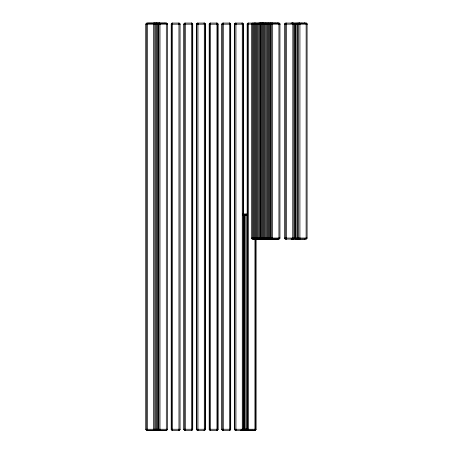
<?xml version="1.0" encoding="UTF-8"?>
<svg xmlns="http://www.w3.org/2000/svg" width="453" height="453" viewBox="0 0 453 453"><rect width="100%" height="100%" fill="white"/><g stroke="black" fill="none" stroke-linecap="round" stroke-linejoin="round"><path stroke-width="0.68" d="M145.894 24.151L145.894 429.263L167.412 429.251L167.412 24.162L145.894 24.207A1.133 1.133 0 0 1 147.021 23.075L166.279 23.075A1.133 1.133 0 0 1 167.412 24.207L167.412 24.156M147.327 23.454L147.327 429.976M153.658 23.516L153.658 429.976M153.641 23.177L153.629 23.086A1.133 1.133 0 0 1 154.75 24.207L154.75 429.218A1.133 1.133 0 0 1 153.618 430.35L153.669 429.218M160.39 23.352A1.133 1.121 -90 0 0 159.654 23.075L159.677 23.086A1.133 1.133 0 0 0 158.55 24.207L158.55 429.218A1.133 1.133 0 0 0 159.683 430.35L159.683 430.35A1.133 1.121 -90 0 0 160.345 430.112M159.988 23.516L159.983 429.976M166.319 23.516L166.313 429.976M171.211 24.151L171.211 429.263L180.068 429.251L180.068 24.162L171.211 24.207A1.133 1.133 0 0 1 172.344 23.075L178.941 23.075A1.133 1.133 0 0 1 180.068 24.207L180.068 24.156M172.65 23.516L172.644 429.976M178.986 24.207L178.963 23.256L178.975 429.976M183.873 24.151L183.873 429.263L192.729 429.251L192.729 24.162L183.873 24.207A1.133 1.133 0 0 1 185 23.075L191.596 23.075A1.133 1.133 0 0 1 192.729 24.207L192.729 24.156M185.305 23.454L185.305 429.976M191.636 23.454L191.636 429.976M196.534 24.151L196.528 429.263L205.39 429.251L205.39 24.162L196.528 24.207A1.133 1.133 0 0 1 197.661 23.075L204.258 23.075A1.133 1.133 0 0 1 205.39 24.207L205.39 24.156M197.961 23.454L197.961 429.976M204.292 23.454L204.292 429.976M209.19 24.151L209.19 429.263L218.046 429.251L218.046 24.162L209.19 24.207A1.133 1.133 0 0 1 210.322 23.075L216.919 23.075A1.133 1.133 0 0 1 218.046 24.207L218.046 24.156M210.622 23.454L210.622 429.976M216.953 23.454L216.953 429.976M221.851 24.151L221.851 429.263L230.707 429.251L230.707 24.162L221.851 24.207A1.133 1.133 0 0 1 222.978 23.075L229.575 23.075A1.133 1.133 0 0 1 230.707 24.207L230.707 24.156M223.284 23.454L223.284 429.976M229.614 23.454L229.614 429.976M234.507 24.151L234.507 429.263L243.369 429.251L243.369 24.162L234.507 24.207A1.133 1.133 0 0 1 235.639 23.075L242.236 23.075A1.133 1.133 0 0 1 243.369 24.207L243.369 24.156M235.951 23.692L235.939 429.976M242.27 23.454L242.27 429.976M252.548 239.082L278.833 239.156A1.133 1.121 -90 0 0 279.954 238.029L279.954 24.151L247.168 24.162L247.168 429.263L256.024 429.251L256.024 238.669M248.601 23.454L248.601 429.976M254.943 238.669L254.931 429.976M147.338 429.218L147.321 430.033M152.644 23.352A1.133 1.121 -90 0 1 153.38 23.075A1.133 1.133 0 0 1 154.484 24.207L154.496 23.42M160 429.218L159.983 430.033M166.325 429.218L166.325 429.699M172.655 429.218L172.65 429.699M178.986 429.218L178.98 429.699M185.317 429.218L185.311 429.699M191.647 429.218L191.63 430.033M197.978 429.218L197.961 430.033M204.303 429.218L204.292 430.033M210.634 429.218L210.622 430.033M216.964 429.218L216.953 430.033M223.295 429.218L223.278 430.033M229.626 429.218L229.609 430.033M235.956 429.218L235.939 430.033M242.281 429.218L242.27 430.033M248.612 429.218L248.601 430.033M279.954 238.029L251.483 238.08L251.483 24.207A1.133 1.121 -90 0 1 252.598 23.075L252.553 23.137M254.943 429.218L254.931 430.033M260.668 238.029L260.605 238.924L260.628 23.454M271.63 239.099L271.658 239.144A1.133 1.121 -90 0 1 270.56 238.029L270.56 24.207A1.133 1.121 -90 0 1 271.681 23.075L271.63 23.137M272.717 238.029L272.655 238.924L272.678 23.454M307.089 238.029L284.461 238.08L284.461 24.151L307.094 24.179L307.089 238.029A1.133 1.11 -90 0 1 305.979 239.156L285.526 239.082M286.619 238.029L286.539 238.991L286.579 23.454M293.855 24.162L293.855 24.207A1.133 1.121 90 0 0 292.734 23.075L292.734 23.075A1.133 1.121 -90 0 1 293.855 24.207L293.855 238.029A1.133 1.121 -90 0 1 292.734 239.156L292.853 23.454M167.406 429.274L167.412 429.218A1.133 1.133 0 0 1 166.279 430.35L147.021 430.35A1.133 1.133 0 0 1 145.889 429.218L145.894 429.268M180.068 429.274L180.068 429.218A1.133 1.133 0 0 1 178.941 430.35L172.344 430.35A1.133 1.133 0 0 1 171.211 429.218L171.211 429.268M192.729 429.274L192.729 429.218A1.133 1.133 0 0 1 191.596 430.35L185 430.35A1.133 1.133 0 0 1 183.867 429.218L183.873 429.268M205.385 429.274L205.39 429.218A1.133 1.133 0 0 1 204.258 430.35L197.661 430.35A1.133 1.133 0 0 1 196.528 429.218L196.528 429.268M218.046 429.274L218.046 429.218A1.133 1.133 0 0 1 216.919 430.35L210.322 430.35A1.133 1.133 0 0 1 209.19 429.218L209.19 429.268M230.707 429.274L230.707 429.218A1.133 1.133 0 0 1 229.575 430.35L222.978 430.35A1.133 1.133 0 0 1 221.845 429.218L221.851 429.268M243.363 429.274L243.369 429.218A1.133 1.133 0 0 1 242.236 430.35L235.639 430.35A1.133 1.133 0 0 1 234.507 429.218L234.507 429.268M244.818 429.065L244.762 429.818L244.762 214.49M254.309 23.137L254.359 23.075A1.133 1.121 -90 0 0 253.238 24.207L253.238 238.029A1.133 1.121 -90 0 0 254.359 239.156L254.303 239.082M256.064 23.137L256.092 23.086A1.133 1.121 -90 0 0 254.999 24.207L254.999 238.029A1.133 1.121 -90 0 0 256.115 239.156L256.058 239.082M257.825 23.137L257.853 23.086A1.133 1.121 -90 0 0 256.755 24.207L256.755 238.029A1.133 1.121 -90 0 0 257.876 239.156L257.825 239.099M256.024 429.274L256.024 429.218A1.133 1.133 0 0 1 254.897 430.35L248.301 430.35A1.133 1.133 0 0 1 247.168 429.218L247.168 429.268M259.592 23.114L259.609 23.086A1.133 1.121 -90 0 0 258.51 24.207L258.51 238.029A1.133 1.121 -90 0 0 259.631 239.156L259.592 239.122M261.341 23.137L261.37 23.086A1.133 1.121 -90 0 0 260.271 24.207L260.271 238.029A1.133 1.121 -90 0 0 261.392 239.156L261.336 239.082M263.097 23.137L263.148 23.075A1.133 1.121 -90 0 0 262.027 24.207L262.027 238.029A1.133 1.121 -90 0 0 263.148 239.156L263.091 239.082M264.858 23.137L264.909 23.075A1.133 1.121 -90 0 0 263.788 24.207L263.788 238.029A1.133 1.121 -90 0 0 264.909 239.156L264.852 239.082M266.613 23.137L266.641 23.086A1.133 1.121 -90 0 0 265.543 24.207L265.543 238.029A1.133 1.121 -90 0 0 266.664 239.156L266.607 239.082M268.374 23.137L268.403 23.086A1.133 1.121 -90 0 0 267.304 24.207L267.304 238.029A1.133 1.121 -90 0 0 268.419 239.156L268.374 239.099M270.141 23.114L270.158 23.086A1.133 1.121 -90 0 0 269.059 24.207L269.059 238.029A1.133 1.121 -90 0 0 270.181 239.156L270.141 239.122M296.658 23.103L296.709 23.075A1.133 1.11 -90 0 0 295.599 24.207L295.599 238.029A1.133 1.11 -90 0 0 296.709 239.156L296.675 239.144M295.673 238.029L295.588 238.924L295.616 23.454M298.465 23.097L298.476 23.086A1.133 1.11 -90 0 0 297.4 24.207L297.4 238.029A1.133 1.11 -90 0 0 298.51 239.156L298.465 239.139M299.994 238.029L299.909 238.924L299.931 23.42M306.217 238.08L306.115 238.924L306.143 23.454M245.786 430.146L245.82 430.186A1.133 1.11 -90 0 1 244.745 429.065L244.745 215.243A1.133 1.11 -90 0 1 245.854 214.11L245.809 214.133M247.168 24.151L247.168 24.207A1.133 1.133 0 0 1 248.301 23.075L278.833 23.075L278.946 23.392L278.935 238.895L279.008 238.08M154.479 24.173L154.603 23.075A1.133 1.121 90 0 1 155.724 24.207L155.724 429.218A1.133 1.121 -90 0 1 154.603 430.35L154.552 430.288M279.954 24.207L279.954 24.207A1.133 1.121 -90 0 0 278.833 23.075A1.133 1.121 90 0 1 279.954 24.207L279.96 24.162M284.461 24.156L284.461 24.207A1.133 1.121 -90 0 1 285.583 23.075L305.979 23.075L306.2 24.207M305.979 23.075A1.133 1.11 90 0 1 307.089 24.207L307.089 24.207A1.133 1.11 -90 0 0 305.979 23.075L306.126 23.352M251.483 238.029L251.483 238.029A1.133 1.121 -90 0 0 252.598 239.156M284.461 238.029L284.461 238.029A1.133 1.121 -90 0 0 285.583 239.156M154.496 430.005L154.484 429.218A1.133 1.133 0 0 1 154.207 429.959M167.14 429.218L167.14 429.218A1.133 1.133 0 0 1 166.931 429.88M179.801 429.218L179.801 429.218A1.133 1.133 0 0 1 179.614 429.84M166.319 429.874L166.313 430.033M184.139 24.207L184.139 429.218M172.65 429.874L172.644 430.033M178.98 429.874L178.975 430.033M185.305 429.874L185.3 430.033M154.484 429.218L154.501 430.061M156.24 430.288L156.268 430.339A1.133 1.121 -90 0 0 157.406 429.218L157.406 24.207A1.133 1.121 -90 0 0 156.285 23.075L156.24 23.137M244.818 215.243L244.592 214.11A1.133 1.11 -90 0 0 243.482 215.243L243.493 429.07A1.133 1.11 -90 0 0 244.592 430.197L244.762 429.818L244.626 430.186M242.853 215.243L247.338 215.243L247.112 214.11A1.133 1.11 -90 0 0 246.002 215.243L246.013 429.07A1.133 1.11 -90 0 0 247.112 430.197L247.276 214.462M157.831 23.766L157.972 23.075A1.133 1.121 -90 0 1 159.003 23.766M253.618 238.544L253.578 238.895L253.623 238.499M255.379 238.544L255.339 238.895L255.379 238.499M257.134 238.544L257.094 238.895L257.14 238.499M258.895 238.544L258.856 238.895L258.895 238.499M265.922 238.544L265.871 238.969L265.928 238.499M267.683 238.544L267.644 238.895L267.683 238.499M269.439 238.544L269.399 238.895L269.444 238.499M157.837 23.737L157.91 23.177M165.991 23.177L166.013 23.075A1.133 1.133 0 0 1 166.749 23.352M178.652 23.177L178.669 23.075A1.133 1.133 0 0 1 179.411 23.352M147.304 430.288L147.299 430.339A1.133 1.133 0 0 1 146.16 429.218L146.16 24.207A1.133 1.133 0 0 1 147.293 23.075L147.327 23.516M191.313 23.177L191.33 23.075A1.133 1.133 0 0 1 192.072 23.352M159.966 430.288L159.954 430.339A1.133 1.133 0 0 1 158.816 429.218L158.822 24.207A1.133 1.133 0 0 1 159.949 23.075L159.971 23.177M203.969 23.177L203.992 23.075A1.133 1.133 0 0 1 205.124 24.207L205.118 429.218A1.133 1.133 0 0 1 203.992 430.35L203.975 430.288M172.627 430.288L172.616 430.339A1.133 1.133 0 0 1 171.477 429.218L171.477 24.207A1.133 1.133 0 0 1 172.61 23.075L172.627 23.177M216.63 23.177L216.647 23.075A1.133 1.133 0 0 1 217.78 24.207L217.78 429.218A1.133 1.133 0 0 1 216.647 430.35L216.636 430.288M185.283 430.288L185.271 430.35A1.133 1.133 0 0 1 184.139 429.218M229.292 23.177L229.309 23.075A1.133 1.133 0 0 1 230.441 24.207L230.441 429.218A1.133 1.133 0 0 1 229.309 430.35L229.292 430.288M197.944 430.288L197.933 430.339A1.133 1.133 0 0 1 196.795 429.218L196.8 24.207A1.133 1.133 0 0 1 197.927 23.075L197.978 24.207M241.947 23.177L241.97 23.075A1.133 1.133 0 0 1 243.102 24.207L243.097 429.218A1.133 1.133 0 0 1 241.97 430.35L241.953 430.288M210.605 430.288L210.594 430.339A1.133 1.133 0 0 1 209.456 429.218L209.456 24.207A1.133 1.133 0 0 1 210.588 23.075L210.628 23.584M254.609 23.177L254.626 23.075A1.133 1.133 0 0 1 255.367 23.352L255.384 23.766M223.261 430.288L223.255 430.339A1.133 1.133 0 0 1 222.117 429.218L222.117 24.207A1.133 1.133 0 0 1 223.25 23.075L223.278 23.392M235.922 430.288L235.911 430.339A1.133 1.133 0 0 1 234.773 429.218L234.779 24.207A1.133 1.133 0 0 1 235.905 23.075L235.956 24.207M248.584 430.288L248.572 430.339A1.133 1.133 0 0 1 247.434 429.218L247.434 24.207A1.133 1.133 0 0 1 248.567 23.075L248.612 24.207M298.17 238.544L298.114 238.895L298.176 238.499M156.177 23.42L156.138 24.207L156.189 23.363M159.558 23.335L159.558 23.352A1.133 1.121 -90 0 0 158.816 23.075L158.856 23.12M160.56 23.177L160.521 23.086A1.133 1.121 -90 0 1 161.234 23.352L161.342 23.075A1.133 1.121 -90 0 1 162.078 23.352M162.248 23.177L162.185 23.075A1.133 1.121 -90 0 1 162.921 23.352L163.029 23.075A1.133 1.121 -90 0 1 163.76 23.352M163.929 23.177L163.89 23.086A1.133 1.121 -90 0 1 164.603 23.352L164.671 23.114M265.096 23.177L265.028 23.075A1.133 1.121 -90 0 1 265.764 23.352L265.905 23.075A1.133 1.121 -90 0 1 266.641 23.352M266.851 23.177L266.806 23.086A1.133 1.121 -90 0 1 267.519 23.352L267.666 23.075A1.133 1.121 -90 0 1 268.397 23.352M275.639 23.177L275.577 23.075A1.133 1.121 -90 0 1 276.307 23.352L276.455 23.075A1.133 1.121 -90 0 1 277.185 23.352M164.615 23.352L164.711 23.075A1.133 1.121 -90 0 1 165.447 23.352M150.94 430.14L150.94 430.112A1.133 1.121 -90 0 0 151.693 430.35L151.653 430.316M261.29 23.352L261.29 23.335A1.133 1.121 90 0 0 260.634 23.075L260.668 24.207M267.564 23.352L267.689 23.766M243.159 214.501L243.329 214.11A1.133 1.11 -90 0 0 243.018 214.161M245.679 214.501L245.702 214.399M246.851 214.501L247.021 214.11A1.133 1.11 -90 0 1 247.621 214.292M243.176 214.428L243.301 214.127M246.862 214.428L246.987 214.127M266.557 238.946A1.133 1.121 -90 0 1 265.905 239.156L265.815 238.946M148.261 23.177L148.324 23.075A1.133 1.121 -90 0 0 147.587 23.352M155 23.177L155.062 23.075A1.133 1.121 -90 0 0 154.326 23.352L154.32 23.352M156.687 23.177L156.749 23.075A1.133 1.121 -90 0 0 156.013 23.352L156.002 23.352M149.207 430.305L149.167 430.35A1.133 1.121 -90 0 1 148.482 430.112M152.576 430.305L152.559 430.339A1.133 1.121 -90 0 1 151.851 430.112M155.487 430.305L155.464 430.339A1.133 1.121 -90 0 0 156.568 429.218L156.568 24.207A1.133 1.121 -90 0 0 155.447 23.075L155.543 23.335M157.633 430.305L157.593 430.35A1.133 1.121 -90 0 1 156.908 430.112M160.543 430.305L160.521 430.339A1.133 1.121 -90 0 0 161.183 430.112M163.912 430.305L163.89 430.339A1.133 1.121 -90 0 0 164.552 430.112M258.799 239.11L258.754 239.156A1.133 1.121 -90 0 1 257.632 238.029L257.632 24.207A1.133 1.121 -90 0 1 258.754 23.075L258.873 23.075A1.133 1.121 -90 0 1 259.609 23.352M262.389 23.454L262.429 24.207L262.349 23.114M269.342 239.11L269.303 239.156A1.133 1.121 -90 0 1 268.182 238.029L268.182 24.207A1.133 1.121 -90 0 1 269.303 23.075L269.422 23.075A1.133 1.121 -90 0 1 270.158 23.352M271.137 23.12L271.183 23.075A1.133 1.121 -90 0 1 271.913 23.352M274.631 23.177L274.694 23.075A1.133 1.121 -90 0 1 275.43 23.352M277.893 23.177L277.955 23.075A1.133 1.121 -90 0 1 278.691 23.352M158.391 23.126L158.431 23.075A1.133 1.121 -90 0 0 157.701 23.352L157.689 23.352M155.957 430.288L155.928 430.339A1.133 1.121 -90 0 1 155.22 430.112M253.533 239.099L253.504 239.144A1.133 1.121 -90 0 1 252.361 238.029L252.366 24.202A1.133 1.121 -90 0 1 253.482 23.075L253.623 23.766M255.288 239.099L255.26 239.144A1.133 1.121 -90 0 1 254.116 238.029L254.127 24.202A1.133 1.121 -90 0 1 255.237 23.075L255.305 23.177M261.285 238.946A1.133 1.121 -90 0 1 260.634 239.156L260.532 239.144A1.133 1.121 -90 0 1 259.393 238.029L259.399 24.202A1.133 1.121 -90 0 1 260.509 23.075L260.56 23.137M262.349 239.122L262.429 238.068L262.27 239.156A1.133 1.121 -90 0 1 261.149 238.029L261.16 24.202A1.133 1.121 -90 0 1 262.27 23.075L262.372 23.352M263.323 239.099L263.272 239.156A1.133 1.121 -90 0 0 263.923 238.946M265.079 239.099L265.028 239.156A1.133 1.121 -90 0 0 265.679 238.946M266.834 239.099L266.806 239.144A1.133 1.121 -90 0 0 267.44 238.946M268.335 238.98L268.329 238.946A1.133 1.121 -90 0 1 267.666 239.156L267.564 239.144A1.133 1.121 -90 0 1 266.421 238.029L266.432 24.202A1.133 1.121 -90 0 1 267.542 23.075L267.644 23.352M268.595 239.099L268.567 239.144A1.133 1.121 -90 0 0 269.195 238.946M271.834 238.946A1.133 1.121 -90 0 1 271.183 239.156L271.081 239.144A1.133 1.121 -90 0 1 269.937 238.029L269.948 24.202A1.133 1.121 -90 0 1 271.058 23.075L271.126 23.177M273.867 239.099L273.839 239.144A1.133 1.121 -90 0 0 274.467 238.946M275.628 239.099L275.577 239.156A1.133 1.121 -90 0 0 276.228 238.946M277.383 239.099L277.355 239.144A1.133 1.121 -90 0 0 277.983 238.946M286.511 239.099L286.483 239.144A1.133 1.121 -90 0 1 285.339 238.029L285.35 24.202A1.133 1.121 -90 0 1 286.46 23.075L286.619 24.207M149.966 23.126L150.005 23.075A1.133 1.121 -90 0 0 149.275 23.352L149.264 23.352M158.856 430.305L158.833 430.339A1.133 1.121 -90 0 0 159.501 430.112M291.811 23.126L291.857 23.075A1.133 1.121 -90 0 1 292.587 23.352M261.557 239.11L261.534 239.144A1.133 1.121 -90 0 0 262.162 238.946M272.106 239.11L272.083 239.144A1.133 1.121 -90 0 0 272.712 238.946M151.653 23.12L151.693 23.075A1.133 1.121 -90 0 0 150.957 23.352L150.951 23.352M154.263 430.305L154.241 430.339A1.133 1.121 -90 0 1 153.533 430.112M257.044 239.11L257.021 239.144A1.133 1.121 -90 0 1 255.877 238.029L255.883 24.202A1.133 1.121 -90 0 1 256.998 23.075L257.14 23.766M259.801 239.11L259.779 239.144A1.133 1.121 -90 0 0 260.407 238.946M270.345 239.11L270.322 239.144A1.133 1.121 -90 0 0 270.951 238.946M272.604 239.11L272.581 239.144A1.133 1.121 -90 0 1 271.443 238.029L271.449 24.202A1.133 1.121 -90 0 1 272.559 23.075L272.717 24.207M292.78 239.11L292.91 238.08M150.894 430.305L150.849 430.35A1.133 1.121 -90 0 1 150.164 430.112M159.32 430.305L159.275 430.35A1.133 1.121 -90 0 1 158.59 430.112M162.225 430.305L162.185 430.35A1.133 1.121 -90 0 0 162.87 430.112M262.315 239.11L262.389 239.156A1.133 1.121 -90 0 0 263.046 238.946L263.063 238.98M157.168 430.316L157.151 430.339A1.133 1.121 -90 0 0 158.25 429.218L158.25 24.207A1.133 1.121 -90 0 0 157.129 23.075L157.168 23.114M165.594 430.316L165.577 430.339A1.133 1.121 -90 0 0 166.24 430.112M272.899 23.114L272.938 23.075A1.133 1.121 -90 0 1 273.674 23.352M262.349 23.12L262.389 23.075A1.133 1.121 90 0 1 263.108 23.335A1.133 1.121 -90 0 0 262.389 23.075M291.624 23.097L291.67 23.075A1.133 1.11 -90 0 0 290.939 23.352M294.15 23.097L294.19 23.075A1.133 1.11 -90 0 0 293.312 23.516M297.836 23.097L297.876 23.075A1.133 1.11 -90 0 1 298.601 23.352M300.356 23.097L300.396 23.075A1.133 1.11 -90 0 1 301.12 23.352M302.876 23.097L302.915 23.075A1.133 1.11 -90 0 1 303.646 23.352M304.676 23.097L304.716 23.075A1.133 1.11 -90 0 1 305.441 23.352M292.961 239.144L292.927 239.156A1.133 1.11 -90 0 1 292.281 238.946M295.481 239.144L295.447 239.156A1.133 1.11 -90 0 1 294.342 238.029L294.342 24.207A1.133 1.11 -90 0 1 295.447 23.075L295.673 24.207M298 239.144L298 239.144A1.133 1.11 -90 0 1 296.862 238.029L296.874 24.207A1.133 1.11 -90 0 1 297.966 23.075L298 23.086M299.167 239.144L299.139 239.156A1.133 1.11 -90 0 0 299.784 238.946M299.801 239.144L299.767 239.156A1.133 1.11 -90 0 1 298.657 238.029L298.657 24.207A1.133 1.11 -90 0 1 299.767 23.075L299.994 24.207M301.687 239.144L301.687 239.144A1.133 1.11 -90 0 0 302.304 238.946M304.212 239.144L304.178 239.156A1.133 1.11 -90 0 0 304.824 238.946M247.145 430.186L247.338 429.065L242.853 429.065M248.674 430.118A1.133 1.11 -90 0 1 248.278 430.197L248.301 430.35M250.832 430.186L250.798 430.197A1.133 1.11 -90 0 0 251.194 430.118M240.413 430.118A1.133 1.11 -90 0 0 240.809 430.197L253.363 430.174M242.112 430.174L242.1 430.186A1.133 1.11 -90 0 1 241.676 430.118M156.268 23.086L156.285 23.075A1.133 1.121 90 0 1 157.406 24.207L157.406 24.156M260.611 23.086L260.634 23.075A1.133 1.121 -90 0 1 261.37 23.352M253.323 430.197L253.352 430.186A1.133 1.11 -90 0 0 253.72 430.118M242.763 214.11L247.712 214.11M304.903 23.352A1.133 1.11 -90 0 0 304.178 23.075L304.32 23.335M299.139 23.075A1.133 1.11 90 0 1 299.846 23.335A1.133 1.11 -90 0 0 299.139 23.075L299.167 23.086M292.961 23.086L293.074 23.352L292.927 23.075A1.133 1.11 -90 0 0 292.202 23.352M302.887 239.144L302.915 239.156A1.133 1.11 -90 0 0 303.561 238.946M297.842 239.144L297.876 239.156A1.133 1.11 -90 0 0 298.521 238.946M294.156 239.144L294.15 239.139A1.133 1.11 -90 0 1 293.312 238.72M291.636 239.144L291.67 239.156A1.133 1.11 -90 0 1 291.024 238.946M252.027 430.186L252.061 430.197A1.133 1.11 -90 0 0 252.457 430.118M249.507 430.186L249.541 430.197A1.133 1.11 -90 0 0 249.937 430.118M246.987 430.186L247.021 430.197A1.133 1.11 -90 0 0 247.417 430.118M243.301 430.186L243.329 430.197A1.133 1.11 -90 0 1 242.593 429.908M277.4 23.177L277.355 23.086A1.133 1.121 -90 0 1 278.068 23.352M273.816 23.075L273.839 23.086A1.133 1.121 -90 0 1 274.552 23.352L274.592 23.352A1.133 1.121 90 0 0 273.816 23.075L273.884 23.177M272.06 23.075L272.083 23.086A1.133 1.121 -90 0 1 272.791 23.352A1.133 1.121 90 0 0 272.06 23.075L272.106 23.12M270.299 23.075L270.322 23.086A1.133 1.121 -90 0 1 271.036 23.352A1.133 1.121 90 0 0 270.299 23.075L270.345 23.12M268.544 23.075L268.567 23.086A1.133 1.121 -90 0 1 269.28 23.352A1.133 1.121 90 0 0 268.544 23.075L268.606 23.177M266.783 23.075L266.806 23.086A1.133 1.121 90 0 1 267.502 23.335M264.88 23.352A1.133 1.121 -90 0 0 264.15 23.075L264.048 23.335A1.133 1.121 90 0 0 263.272 23.075L263.335 23.177M261.511 23.075L261.534 23.086A1.133 1.121 -90 0 1 262.247 23.352A1.133 1.121 90 0 0 261.511 23.075L261.557 23.12M259.756 23.075L259.779 23.086A1.133 1.121 -90 0 1 260.486 23.352A1.133 1.121 90 0 0 259.756 23.075L259.801 23.12M265.928 23.766L265.786 23.075A1.133 1.121 -90 0 0 264.665 24.207L264.677 238.035A1.133 1.121 -90 0 0 265.786 239.156L265.82 238.98M264.173 23.766L264.025 23.075A1.133 1.121 -90 0 0 262.91 24.207L262.916 238.035A1.133 1.121 -90 0 0 264.025 239.156L264.15 239.156A1.133 1.121 -90 0 0 264.801 238.946L264.824 238.98M304.676 239.139L304.716 239.156A1.133 1.11 -90 0 0 305.362 238.946M300.356 239.139L300.396 239.156A1.133 1.11 -90 0 0 301.041 238.946M292.757 23.086L292.893 24.207M291.806 239.099L291.857 239.156A1.133 1.121 -90 0 0 292.508 238.946M277.899 239.082L277.955 239.156A1.133 1.121 -90 0 0 278.606 238.946M276.398 239.082L276.455 239.156A1.133 1.121 -90 0 0 277.106 238.946M274.643 239.082L274.694 239.156A1.133 1.121 -90 0 0 275.35 238.946M269.365 239.082L269.422 239.156A1.133 1.121 -90 0 0 270.073 238.946L270.096 238.98M258.822 239.082L258.873 239.156A1.133 1.121 -90 0 0 259.529 238.946L259.546 238.98M159.337 23.177L159.275 23.075A1.133 1.121 -90 0 0 158.539 23.352M157.655 23.177L157.593 23.075A1.133 1.121 -90 0 0 156.857 23.352M155.962 23.165L155.928 23.086A1.133 1.121 -90 0 0 155.169 23.352M154.263 23.12L154.241 23.086A1.133 1.121 -90 0 0 153.488 23.352M152.599 23.177L152.559 23.086A1.133 1.121 -90 0 0 151.8 23.352M150.9 23.137L150.849 23.075A1.133 1.121 -90 0 0 150.119 23.352M149.23 23.177L149.167 23.075A1.133 1.121 -90 0 0 148.431 23.352M162.978 430.288L163.029 430.35A1.133 1.121 -90 0 0 163.714 430.112M161.291 430.288L161.342 430.35A1.133 1.121 -90 0 0 162.027 430.112M158.38 430.276L158.431 430.35A1.133 1.121 -90 0 1 157.746 430.112M157.921 430.288L157.972 430.35A1.133 1.121 -90 0 0 159.003 429.659M156.698 430.288L156.749 430.35A1.133 1.121 -90 0 1 156.064 430.112M154.977 430.14L155.062 430.35A1.133 1.121 -90 0 1 154.377 430.112M149.96 430.288L150.005 430.35A1.133 1.121 -90 0 1 149.32 430.112M148.273 430.288L148.324 430.35A1.133 1.121 -90 0 1 147.638 430.112M242.236 23.075L242.281 24.207M229.575 23.075L229.614 23.584M216.919 23.075L216.959 23.584M204.258 23.075L204.303 24.207M191.596 23.075L191.647 24.207M269.342 23.114L269.444 23.766M258.793 23.114L258.901 23.766M272.899 239.122L272.938 239.156A1.133 1.121 -90 0 0 273.589 238.946M165.594 23.114L165.577 23.086A1.133 1.121 -90 0 1 166.291 23.352M164.671 430.316L164.711 430.35A1.133 1.121 -90 0 0 165.396 430.112M179.801 24.207L179.801 24.207A1.133 1.133 0 0 0 179.614 23.584M167.14 24.207L167.14 24.207A1.133 1.133 0 0 0 166.931 23.55M254.914 23.177L254.903 23.086A1.133 1.133 0 0 1 255.634 23.352M185.317 24.207L185.271 23.075A1.133 1.133 0 0 0 184.139 24.207M254.614 430.288L254.626 430.35A1.133 1.133 0 0 0 255.758 429.218L255.758 238.669M191.313 430.288L191.33 430.35A1.133 1.133 0 0 0 192.463 429.218L192.463 24.207A1.133 1.133 0 0 0 192.282 23.596M178.658 430.288L178.669 430.35A1.133 1.133 0 0 0 179.36 430.112M165.996 430.288L166.013 430.35A1.133 1.133 0 0 0 166.704 430.112M264.133 23.352L264.048 23.352A1.133 1.121 -90 0 0 263.272 23.075M155.719 24.156L155.724 24.207A1.133 1.121 -90 0 0 154.603 23.075M245.662 429.676L245.747 430.067L245.668 429.721M278.946 23.42L278.991 24.207M269.416 23.42L269.444 23.737M267.655 23.42L267.683 23.737M265.9 23.42L265.928 23.737M264.139 23.42L264.173 23.737M258.867 23.42L258.895 23.737M257.111 23.42L257.14 23.737M255.35 23.42L255.379 23.737M253.595 23.42L253.623 23.737M223.267 23.177L223.289 23.584M172.65 23.55L172.655 24.207M166.319 23.55L166.325 24.207M159.988 23.55L160 24.207M153.658 23.55L153.669 24.207M147.327 23.55L147.338 24.207M229.62 23.692L229.626 24.207M223.289 23.692L223.295 24.207M216.959 23.692L216.964 24.207M210.628 23.692L210.634 24.207M152.695 430.112A1.133 1.121 -90 0 0 153.38 430.35A1.133 1.133 0 0 0 154.043 430.112M275.577 23.075A1.133 1.121 90 0 1 276.29 23.335M265.028 23.075A1.133 1.121 90 0 1 265.747 23.335M277.332 23.075A1.133 1.121 90 0 1 278.051 23.335M304.178 23.075A1.133 1.11 90 0 1 304.886 23.335M264.184 238.068L264.127 238.895L264.184 238.029M301.687 23.086L301.698 23.097A1.133 1.11 90 0 1 302.366 23.335A1.133 1.11 -90 0 0 301.658 23.075M156.166 429.908L156.138 429.218L156.172 429.959"/></g></svg>
